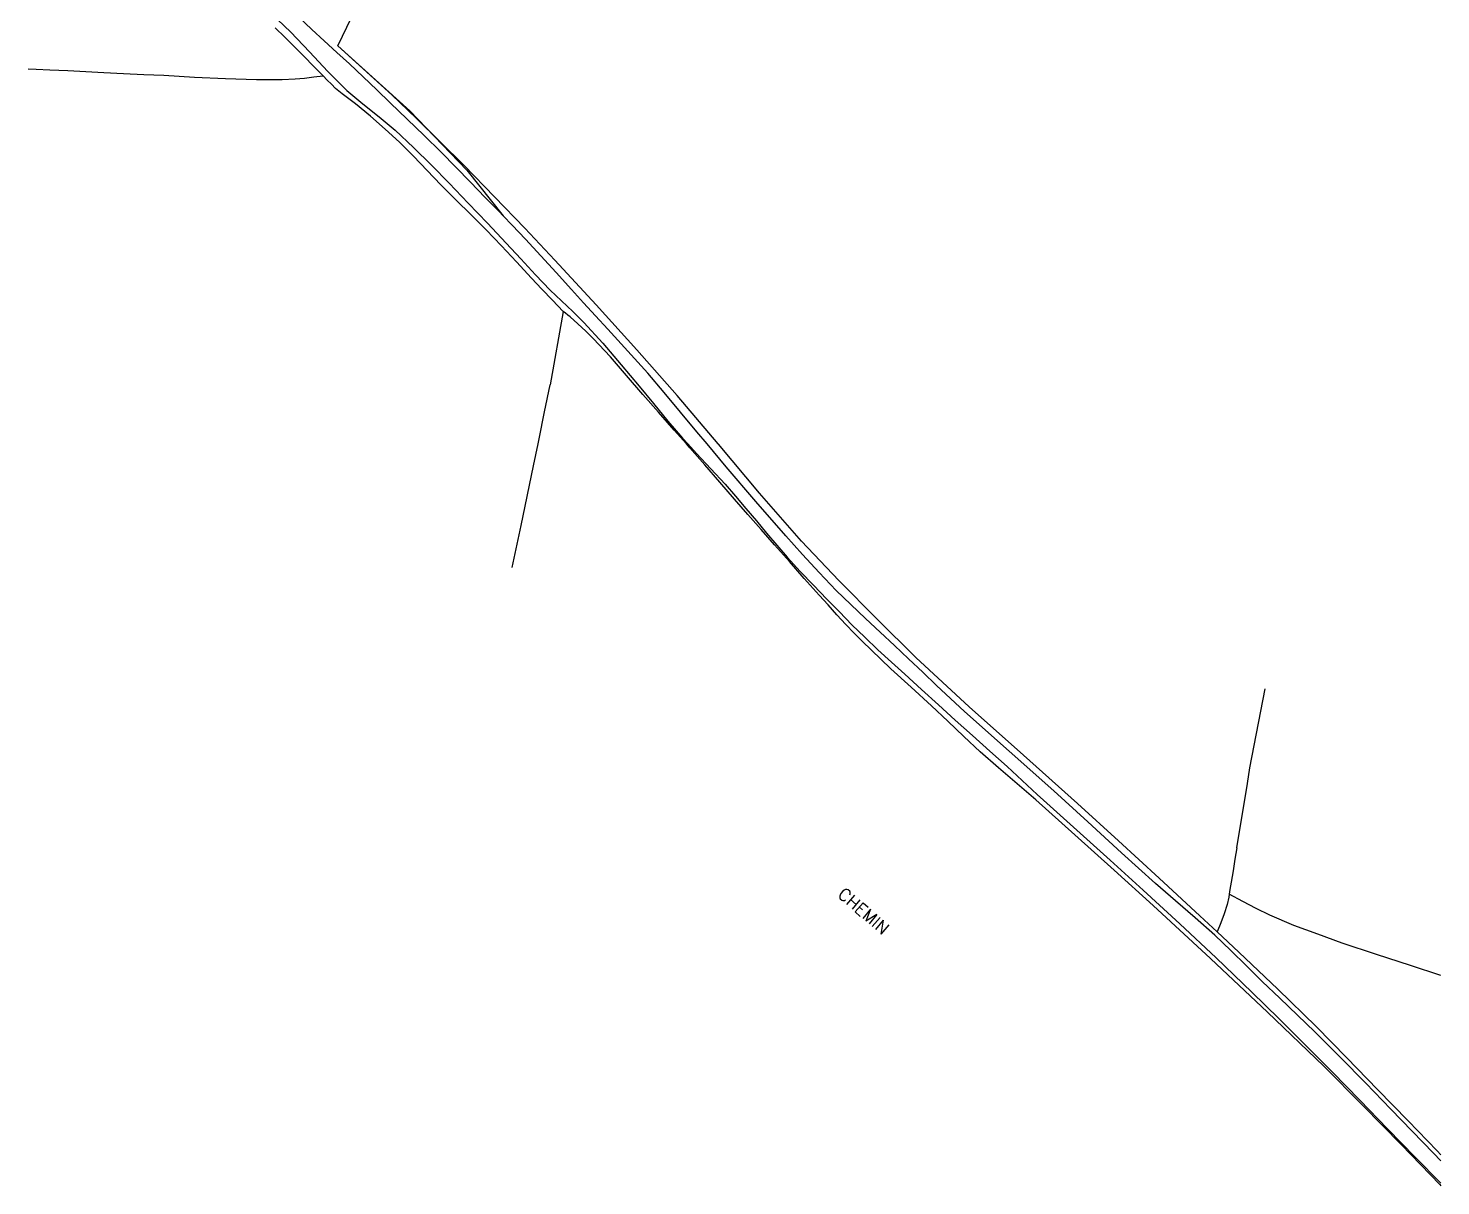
# Model space of a CAD drawing. Header units: millimetres. Extents: x 194066 to 195000, y 155070 to 156000.
# Drawn here: x 194797.4 to 195000, y 155564.6 to 155730.6 of the extents above; entities that cross this region are included whole.
import ezdxf

# ---------------------------------------------------------------- set-up
doc = ezdxf.new("R2010")
doc.units = ezdxf.units.MM
for name, color, linetype in [('W0071', 7, 'CONTINUOUS'), ('W0330', 7, 'CONTINUOUS'), ('W0989', 7, 'CONTINUOUS')]:
    doc.layers.add(name, color=color, linetype=linetype)
doc.styles.get("Standard").update_dxf_attribs({"font": 'romans.shx', "width": 0.85})

msp = doc.modelspace()

# ---------------------------------------------------------------- linework, layer by layer
at = {"layer": 'W0071'}
for points in [[(194833.13, 155731.87), (194835.04, 155730.04), (194837.71, 155727.25), (194840.34, 155724.41), (194843.08, 155721.69), (194845.37, 155719.76), (194847.73, 155717.91), (194850.03, 155715.99), (194852.66, 155713.52), (194855.22, 155710.97), (194857.75, 155708.39), (194860.5, 155705.55), (194863.23, 155702.69), (194865.94, 155699.81), (194868.04, 155697.55), (194870.12, 155695.28), (194872.26, 155693.06), (194873.86, 155691.51), (194875.49, 155689.98), (194877.08, 155688.42), (194879.81, 155685.45), (194882.42, 155682.37), (194885.01, 155679.27), (194887.07, 155676.78), (194889.12, 155674.28), (194891.22, 155671.83), (194891.98, 155671)], [(194894.77, 155671), (194893.29, 155672.76), (194890.95, 155675.56), (194888.62, 155678.36), (194886.24, 155681.14), (194884.35, 155683.26), (194882.43, 155685.37), (194880.51, 155687.47), (194878.77, 155689.36), (194877.03, 155691.26), (194875.29, 155693.15), (194873.11, 155695.57), (194870.92, 155697.99), (194868.71, 155700.39), (194866.8, 155702.39), (194865.51, 155703.72), (194864.87, 155704.37), (194862.94, 155706.36), (194860.83, 155708.53), (194858.72, 155710.7), (194856.59, 155712.86), (194854.18, 155715.24), (194851.75, 155717.59), (194849.31, 155719.93), (194847.36, 155721.8), (194845.42, 155723.65), (194843.46, 155725.5), (194841.65, 155727.15), (194839.83, 155728.8), (194838.03, 155730.46), (194836.12, 155732.26)], [(194891.98, 155671), (194893.25, 155669.62), (194895.31, 155667.45), (194897.33, 155665.25), (194898.84, 155663.5), (194900.33, 155661.73), (194901.82, 155659.96), (194903.28, 155658.21), (194904.74, 155656.47), (194906.22, 155654.76), (194908.09, 155652.72), (194910.01, 155650.73), (194911.94, 155648.75), (194913.73, 155646.9), (194915.54, 155645.07), (194917.37, 155643.27), (194919.27, 155641.48), (194921.2, 155639.72), (194923.13, 155637.96), (194925.53, 155635.77), (194927.93, 155633.58), (194930.33, 155631.39), (194932.82, 155629.17), (194935.32, 155626.95), (194937.8, 155624.72), (194939.95, 155622.72), (194942.09, 155620.71), (194943, 155619.89)], [(194931.67, 155632.61), (194929.67, 155634.49), (194927.68, 155636.38), (194925.68, 155638.27), (194923.65, 155640.17), (194921.62, 155642.08), (194919.6, 155643.99), (194917.48, 155645.97), (194915.36, 155647.96), (194913.28, 155649.99), (194910.82, 155652.55), (194908.42, 155655.16), (194906.05, 155657.8), (194901.73, 155662.73), (194897.51, 155667.73), (194894.77, 155671)], [(194944.48, 155621.23), (194931.67, 155632.61)], [(194943, 155619.89), (194947.79, 155615.61), (194952.58, 155611.33), (194957.33, 155607.01), (194962.56, 155602.17), (194967.76, 155597.29), (194972.9, 155592.36), (194976.77, 155588.58), (194980.61, 155584.77), (194984.43, 155580.93), (194988.41, 155576.87), (194992.36, 155572.78), (194996.33, 155568.7), (195000, 155564.97)], [(195000, 155568.2), (194998.94, 155569.27), (194995.9, 155572.43), (194992.85, 155575.6), (194989.23, 155579.31), (194985.61, 155583.02), (194981.93, 155586.68), (194979.43, 155589.1), (194976.92, 155591.5), (194974.4, 155593.91), (194972.13, 155596.13), (194969.87, 155598.35), (194967.57, 155600.54), (194964.78, 155603.04), (194961.93, 155605.49), (194959.1, 155607.96), (194954.21, 155612.36), (194949.35, 155616.8), (194944.48, 155621.23)]]:
    msp.add_lwpolyline(points, dxfattribs=at)
at = {"layer": 'W0330'}
for points in [[(194841.8, 155728.11), (194849.63, 155744.39), (194849.68, 155744.55), (194853.49, 155759.25)], [(194797.37, 155724.79), (194798.53, 155724.75), (194800.46, 155724.68), (194803.04, 155724.55), (194805.62, 155724.41), (194808.2, 155724.28), (194811.06, 155724.14), (194813.93, 155724), (194816.8, 155723.87), (194821.24, 155723.63), (194825.67, 155723.4), (194830.11, 155723.29), (194831.96, 155723.27), (194833.8, 155723.28), (194835.64, 155723.36), (194836.98, 155723.48), (194838.32, 155723.64), (194839.66, 155723.8), (194838.3, 155725.2), (194836.94, 155726.59), (194835.58, 155727.97), (194834.19, 155729.33), (194832.8, 155730.68)], [(194896.36, 155671), (194890.45, 155677.95), (194884.66, 155684.48), (194878.82, 155690.96), (194872.9, 155697.37), (194868.61, 155701.93), (194864.27, 155706.46), (194859.89, 155710.94), (194856.46, 155714.35), (194853.01, 155717.73), (194849.51, 155721.07), (194846.96, 155723.43), (194844.38, 155725.77), (194841.8, 155728.11)], [(194841.8, 155728.11), (194852.09, 155718.78), (194860.29, 155710.27), (194865.51, 155703.72)], [(194874.1, 155690.02), (194872.58, 155691.61), (194871.06, 155693.2), (194869.55, 155694.79), (194867.39, 155697.1), (194865.25, 155699.42), (194863.07, 155701.7), (194860.91, 155703.87), (194858.72, 155706.02), (194856.54, 155708.17), (194854.59, 155710.22), (194852.64, 155712.28), (194850.65, 155714.28), (194848.59, 155716.17), (194846.48, 155718), (194844.32, 155719.78), (194843.36, 155720.52), (194842.4, 155721.24), (194841.47, 155722), (194840.86, 155722.59), (194840.26, 155723.2), (194839.66, 155723.8)], [(194891.8, 155671), (194890.04, 155673), (194887.78, 155675.55), (194885.52, 155678.1), (194883.2, 155680.8), (194880.88, 155683.51), (194878.43, 155686.11), (194877.35, 155687.17), (194876.23, 155688.22), (194875.09, 155689.22), (194874.76, 155689.49), (194874.43, 155689.75), (194874.1, 155690.02), (194872.22, 155679.48)], [(194870.5, 155671), (194870.65, 155671.75), (194871.44, 155675.61), (194872.22, 155679.48)], [(194866.8, 155653.28), (194868.08, 155659.31), (194869.86, 155667.88), (194870.5, 155671)], [(194941.89, 155619.96), (194939.22, 155622.25), (194936.55, 155624.54), (194933.92, 155626.86), (194931.58, 155629.04), (194929.27, 155631.25), (194926.95, 155633.45), (194924.05, 155636.11), (194921.13, 155638.75), (194918.27, 155641.45), (194917.06, 155642.65), (194915.87, 155643.87), (194914.68, 155645.09), (194913.38, 155646.49), (194912.1, 155647.91), (194910.82, 155649.33), (194908.68, 155651.72), (194906.56, 155654.12), (194904.44, 155656.53), (194902.52, 155658.71), (194900.61, 155660.89), (194898.7, 155663.08), (194896.56, 155665.54), (194894.43, 155668), (194892.29, 155670.45), (194891.8, 155671)], [(195000, 155569.05), (194999.47, 155569.6), (194995.31, 155573.91), (194990.92, 155578.43), (194986.54, 155582.95), (194982.11, 155587.43), (194976.61, 155592.79), (194971.04, 155598.09), (194967.92, 155601.01), (194965.44, 155603.34), (194959.62, 155608.73), (194953.77, 155614.08), (194947.91, 155619.42), (194940.14, 155626.37), (194932.35, 155633.29), (194924.72, 155640.39), (194919.14, 155645.85), (194913.65, 155651.41), (194908.29, 155657.08), (194902.25, 155663.96), (194896.38, 155670.98), (194896.36, 155671)], [(194970.74, 155613.07), (194972.27, 155622.28), (194972.63, 155624.56), (194974.81, 155635.86)], [(194941.89, 155619.96), (194947.51, 155614.92), (194953.14, 155609.87), (194958.73, 155604.79), (194966.98, 155597.19), (194975.16, 155589.53), (194983.21, 155581.74), (194988.82, 155576.14), (194994.36, 155570.49), (194999.85, 155564.77), (195000, 155564.61)], [(194970.74, 155613.07), (194970.47, 155611.44), (194970.21, 155609.8), (194969.94, 155608.17), (194969.76, 155607.09), (194969.65, 155606.41), (194969.59, 155606.01), (194969.35, 155604.94), (194968.93, 155603.61), (194968.43, 155602.31), (194967.92, 155601.01)], [(195000, 155594.76), (194995.67, 155596.19), (194990.76, 155597.76), (194985.88, 155599.42), (194982.39, 155600.67), (194978.91, 155601.96), (194975.5, 155603.4), (194973.54, 155604.37), (194971.6, 155605.39), (194969.65, 155606.41)]]:
    msp.add_lwpolyline(points, dxfattribs=at)

# ---------------------------------------------------------------- texts
at = {"layer": 'W0989'}
msp.add_text('CHEMIN', height=1.75, rotation=319.1484, dxfattribs=at).set_placement((194913.33, 155606.19))

doc.saveas('drawing.dxf')
